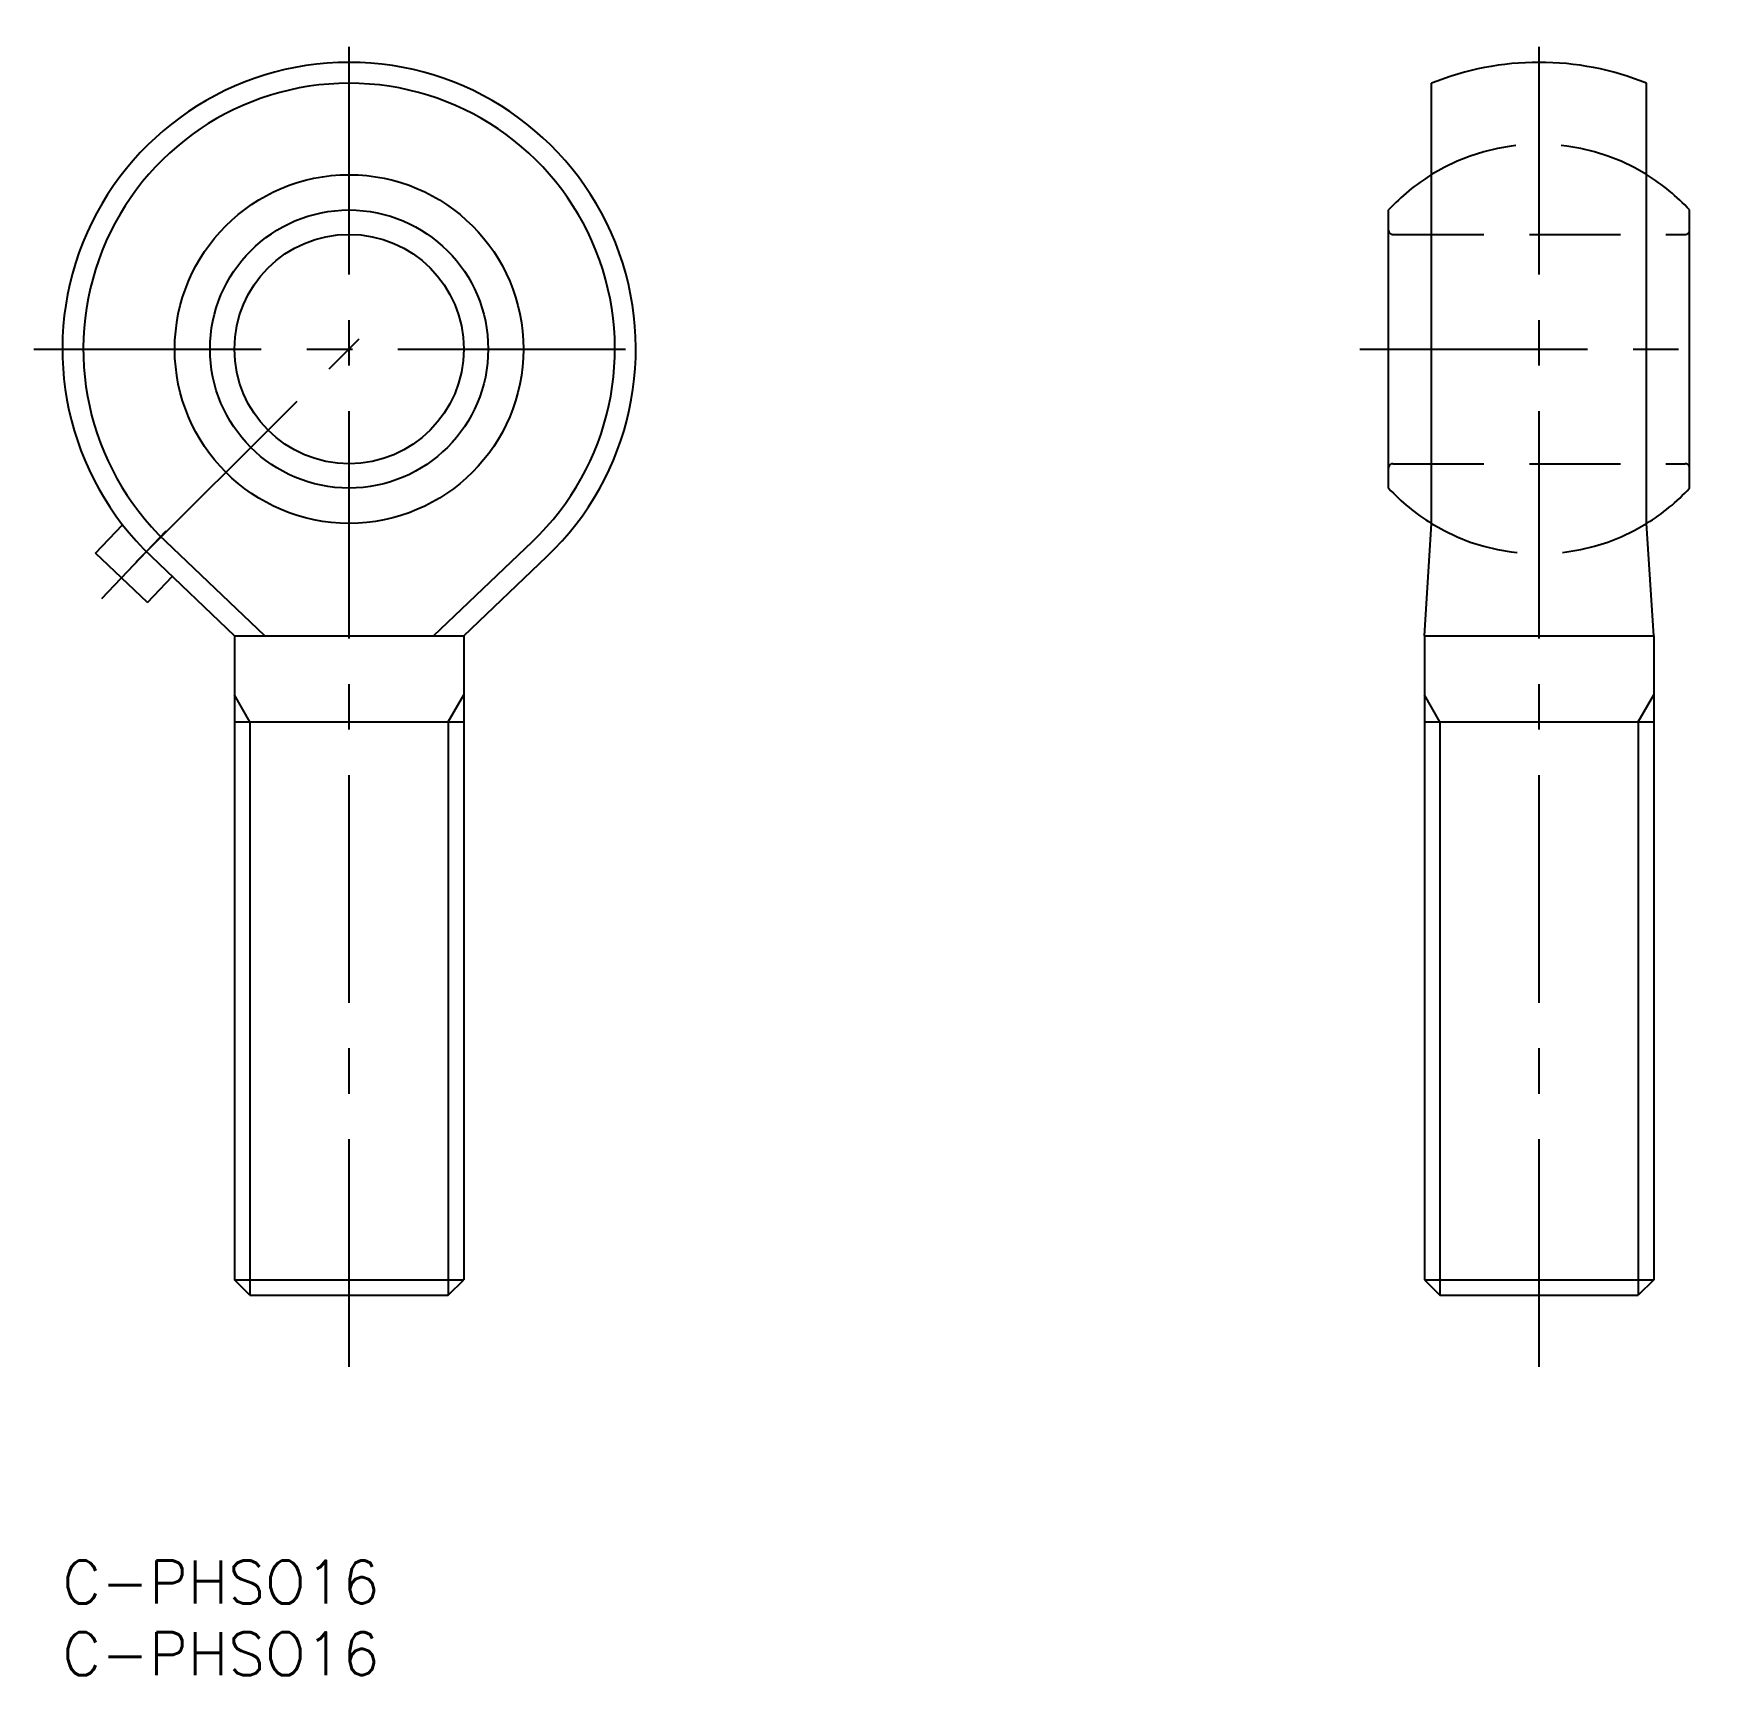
# Model space of a CAD drawing. Extents: x -2 to 116, y -8 to 107.
import ezdxf
from ezdxf.enums import TextEntityAlignment as Align

# ---------------------------------------------------------------- set-up
doc = ezdxf.new("R2010")
doc.units = 0
doc.header["$LTSCALE"] = 0.5
doc.linetypes.add('CENTER', pattern=[50.8, 31.75, -6.35, 6.35, -6.35])
doc.linetypes.add('DASHED', pattern=[19.05, 12.7, -6.35])
doc.layers.get('0').update_dxf_attribs({"linetype": 'CONTINUOUS'})
doc.layers.add('CENTER', color=1, linetype='CENTER')
doc.styles.get("Standard").update_dxf_attribs({"font": 'txt.shx', "height": 3, "bigfont": 'bigfont.shx'})

msp = doc.modelspace()

# ---------------------------------------------------------------- linework, layer by layer
at = {"color": 7, "linetype": 'CONTINUOUS'}
for p, q in [((95.5, 72.36), (95.5, 103.06)), ((110.5, 72.36), (110.5, 103.06)), ((92.5, 74.82), (92.5, 94.22)), ((113.5, 74.82), (113.5, 94.22)), ((2.32, 70.29), (4.2, 72.26)), ((95, 64.52), (95.5, 72.36)), ((111, 64.52), (110.5, 72.36)), ((14.12, 64.52), (7.21, 71.09)), ((25.88, 64.52), (32.79, 71.09)), ((5.94, 66.84), (2.32, 70.29)), ((12, 64.52), (6.21, 70.04)), ((28, 64.52), (33.79, 70.04)), ((5.94, 66.84), (7.66, 68.65)), ((12, 64.52), (12, 19.6)), ((12, 64.52), (28, 64.52)), ((28, 64.52), (28, 19.6)), ((95, 64.52), (95, 19.6)), ((95, 64.52), (111, 64.52)), ((111, 64.52), (111, 19.6)), ((12, 58.52), (28, 58.52)), ((95, 58.52), (111, 58.52)), ((12, 19.6), (28, 19.6)), ((13.08, 18.52), (12, 19.6)), ((26.92, 18.52), (28, 19.6)), ((95, 19.6), (111, 19.6)), ((95, 19.6), (96.08, 18.52)), ((111, 19.6), (109.92, 18.52)), ((13.08, 18.52), (26.92, 18.52)), ((96.08, 18.52), (109.92, 18.52))]:
    msp.add_line(p, q, dxfattribs=at)
at = {"color": 3, "linetype": 'DASHED'}
for p, q in [((92.8, 92.52), (113.2, 92.52)), ((92.8, 76.52), (113.2, 76.52))]:
    msp.add_line(p, q, dxfattribs=at)
at = {"color": 3, "linetype": 'CONTINUOUS'}
for p, q in [((13.08, 58.52), (12, 60.39)), ((26.92, 58.52), (28, 60.39)), ((96.08, 58.52), (95, 60.39)), ((109.92, 58.52), (111, 60.39)), ((13.08, 58.52), (13.08, 18.52)), ((26.92, 58.52), (26.92, 18.52)), ((96.08, 58.52), (96.08, 18.52)), ((109.92, 58.52), (109.92, 18.52))]:
    msp.add_line(p, q, dxfattribs=at)
at = {"color": 7, "linetype": 'CONTINUOUS'}
for radius in [12.16, 9.7, 8]:
    msp.add_circle((20, 84.52), radius, dxfattribs=at)
for centre, radius, start, end in [((20, 84.52), 20, 313.6028, 226.3972), ((103, 84.52), 20, 67.9757, 112.0243), ((20, 84.52), 18.54, 313.6028, 226.3972), ((103, 84.5), 14.31, 121.608, 137.2015), ((103, 84.5), 14.31, 42.7985, 58.392), ((103, 84.54), 14.31, 222.7985, 238.392), ((103, 84.54), 14.31, 301.608, 317.2015)]:
    msp.add_arc(centre, radius, start, end, dxfattribs=at)
at = {"color": 3, "linetype": 'DASHED'}
for centre, radius, start, end in [((103, 84.5), 14.31, 58.392, 121.608), ((92.8, 92.82), 0.3, 180, 270), ((113.2, 92.82), 0.3, 270, 0), ((92.8, 76.22), 0.3, 90, 180), ((113.2, 76.22), 0.3, 0, 90), ((103, 84.54), 14.31, 238.392, 301.608)]:
    msp.add_arc(centre, radius, start, end, dxfattribs=at)
at = {"layer": 'CENTER', "color": 1, "linetype": 'CENTER'}
for p, q in [((20, 13.52), (20, 106.52)), ((103, 13.52), (103, 106.52)), ((5.15, 69.67), (20.71, 85.23)), ((-2, 84.52), (42, 84.52)), ((90.5, 84.52), (115.5, 84.52)), ((2.75, 67.11), (7.24, 71.83))]:
    msp.add_line(p, q, dxfattribs=at)

# ---------------------------------------------------------------- texts
at = {"color": 7, "linetype": 'CONTINUOUS'}
for p in [(0, 0), (0, -5)]:
    msp.add_text('C-PHSO16', height=3, dxfattribs=at).set_placement(p, align=Align.TOP_LEFT)

doc.saveas('drawing.dxf')
